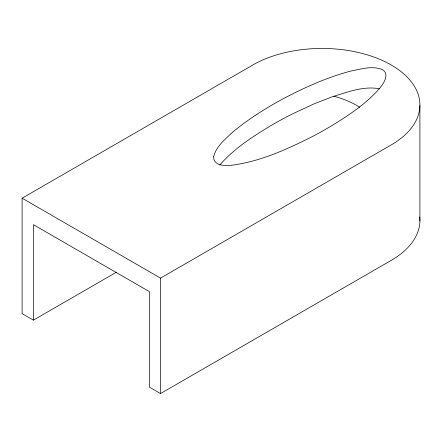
<?xml version="1.0" encoding="UTF-8"?>
<svg xmlns="http://www.w3.org/2000/svg" width="442" height="442" viewBox="0 0 442 442"><rect width="100%" height="100%" fill="white"/><g stroke="black" fill="none" stroke-linecap="round" stroke-linejoin="round"><path stroke-width="0.66" d="M359.694 107.29A76.842 44.382 0 0 0 340.031 98.063L333.92 96.146L314.743 103.561L292.714 113.787A391.618 226.1 0 0 0 270.813 125.683C252.393 136.821 233.84 148.7 219.685 165.159M22.1 198.193L252.813 64.996A97.881 56.51 0 0 1 391.236 64.996A97.881 56.51 0 0 1 391.236 144.915L160.529 278.112L22.1 198.193L22.1 313.632L33.382 320.146L116.329 272.255M33.382 320.146L33.382 224.663L149.39 291.637L149.39 387.126L160.529 393.557L391.236 260.355A97.881 56.51 0 0 0 419.723 216.945M333.92 96.257C348.539 91.765 364.097 85.82 379.523 88.803M419.9 105.544L419.9 220.983M160.529 278.112L160.529 393.557M213.674 156.711C213.166 166.374 226.392 165.855 232.945 165.093C261.007 161.17 287.212 149.241 312.301 136.584A395.043 228.078 0 0 0 334.146 124.252C350.639 113.914 367.192 102.898 379.927 87.975C383.7 83.45 389.711 74.217 382.684 69.797C372.694 65.372 361.302 69.007 351.152 70.98C328.903 76.809 307.698 86.063 287.306 96.599A395.043 228.078 0 0 0 265.46 108.931C253.575 116.229 242.006 124.125 231.448 133.263C224.431 139.965 215.972 146.832 213.674 156.711"/></g></svg>
